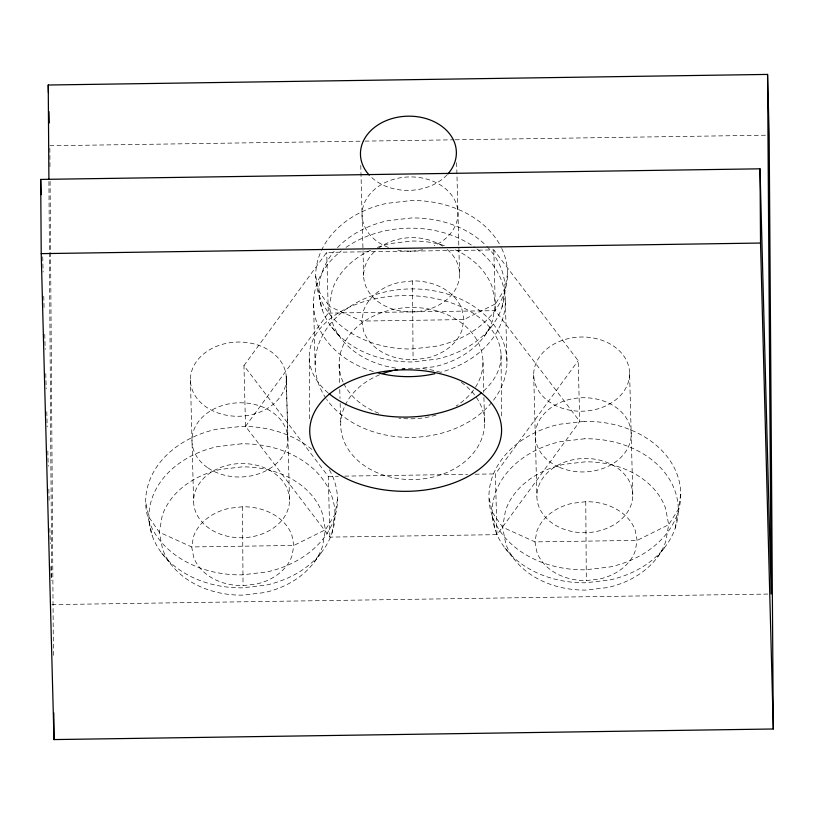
<?xml version="1.0" encoding="UTF-8"?>
<svg xmlns="http://www.w3.org/2000/svg" width="814" height="814" viewBox="0 0 814 814"><rect width="100%" height="100%" fill="white"/><g stroke="black" fill="none" stroke-linecap="round" stroke-linejoin="round"><path stroke-width="0.61" stroke-dasharray="4.07 3.05" d="M331.959 533.139L334.34 518.487M337.474 499.226L335.002 514.458L325.427 529.782L322.497 546.428A82.845 64.103 -1.5 0 1 264.235 592.612L242.816 595.115A82.845 64.103 -1.5 0 1 162.474 548.778L159.31 532.234L162.24 515.598A82.845 64.103 -1.5 0 1 220.492 469.403L241.921 466.9A82.845 64.103 -1.5 0 1 322.263 513.237L325.427 529.782L293.844 545.441L191.687 546.947L159.31 532.234L148.931 517.195L145.655 502.055M501.994 307.265L504.385 292.613M507.519 273.362L505.036 288.583L495.461 303.917L492.531 320.553A82.845 64.103 -1.5 0 1 434.279 366.748L420.034 368.335M675.233 528.082L677.614 513.431M680.748 494.169L678.276 509.401L668.701 524.735L665.76 541.371A82.845 64.103 -1.5 0 1 607.509 587.566L586.09 590.069A82.845 64.103 -1.5 0 1 505.748 543.721L502.584 527.177L505.514 510.541A82.845 64.103 -1.5 0 1 563.766 464.346L585.195 461.853A82.845 64.103 -1.5 0 1 665.537 508.19L668.701 524.735L637.118 540.394L534.961 541.89L502.584 527.177L492.205 512.138L488.929 496.998M243.946 365.608L326.719 252.371L493.823 249.908L578.154 360.683L579.751 421.428L496.978 534.656L329.874 537.118L245.543 426.343L243.946 365.608L328.286 476.373L329.874 537.118M245.543 426.343L328.317 313.115L326.719 252.371M496.978 534.656L495.39 473.911L578.154 360.683M314.326 562.006L322.782 550.64M484.361 336.141L492.826 324.766M657.6 556.949L666.056 545.584M412.525 280.901L399.348 282.438A50.946 39.428 -1.5 0 0 363.522 310.846L361.721 321.082L363.665 331.257A50.946 39.428 -1.5 0 0 413.074 359.747L426.251 358.211A50.946 39.428 -1.5 0 0 462.077 329.802L463.888 319.576L461.935 309.401A50.946 39.428 -1.5 0 0 412.525 280.901L413.074 359.747M242.491 506.766L229.314 508.302A50.946 39.428 -1.5 0 0 193.488 536.711L191.687 546.947L193.63 557.122A50.946 39.428 -1.5 0 0 243.04 585.622L256.217 584.086A50.946 39.428 -1.5 0 0 292.043 555.677L293.844 545.441L291.9 535.266A50.946 39.428 -1.5 0 0 242.491 506.766L243.04 585.622M585.765 501.719L572.588 503.256A50.946 39.428 -1.5 0 0 536.762 531.664L534.961 541.89L536.904 552.075A50.946 39.428 -1.5 0 0 586.314 580.565L599.491 579.029A50.946 39.428 -1.5 0 0 635.317 550.62L637.118 540.394L635.174 530.209A50.946 39.428 -1.5 0 0 585.765 501.719L586.314 580.565M49.837 145.757L363.746 141.137M365.018 141.117L453.978 139.805M455.25 139.784L766.615 135.205M328.317 313.115L495.421 310.653L579.751 421.428M328.286 476.373L338.41 476.231M344.739 476.129L467.531 474.328M475.132 474.216L495.39 473.911M51.872 604.609L768.64 594.057M331.695 327.136L340.893 338.248M504.924 547.954L514.122 559.065M161.65 553.011L170.859 564.122M492.338 516.157L495.512 530.728M319.098 295.35L322.273 309.91M149.064 521.214L152.238 535.785M315.7 276.18L318.976 291.32L329.344 306.359L332.509 322.914A82.845 64.103 -1.5 0 0 397.608 368.376M629.598 373.392A47.965 37.108 -1.5 0 1 557.895 406.593A47.965 37.108 -1.5 0 1 557.448 342.318A47.965 37.108 -1.5 0 1 629.598 373.392L632.793 494.881A47.965 37.108 -1.5 0 1 561.09 528.082A47.965 37.108 -1.5 0 1 560.643 463.797A47.965 37.108 -1.5 0 1 632.793 494.881M533.699 374.806L536.884 496.296M505.362 300.987L506.959 361.731M493.823 249.908L495.421 310.653M482.987 362.088L483.781 392.46M483.913 397.517L484.584 422.822M456.634 162.708L459.564 274.064M360.765 165.384L363.654 275.478M339.123 364.204L339.652 384.452M339.784 389.509L340.018 398.372M340.15 403.429L340.72 424.949M313.543 303.815L315.14 364.56M286.335 378.449A47.965 37.108 -1.5 0 1 214.621 411.65A47.965 37.108 -1.5 0 1 214.174 347.364A47.965 37.108 -1.5 0 1 286.335 378.449L289.519 499.928A47.965 37.108 -1.5 0 1 217.816 533.129A47.965 37.108 -1.5 0 1 217.369 468.854A47.965 37.108 -1.5 0 1 289.519 499.928M286.162 376.353L287.759 437.098M190.425 379.863L193.61 501.343M42.735 256.837L43.132 272.069M43.773 296.184L44.139 310.144M44.77 334.259L45.167 349.491M45.798 373.606L46.205 388.838M46.805 411.681L47.202 426.912M47.833 451.027L48.24 466.259M48.84 489.102L49.206 503.072M49.868 528.449L50.275 543.681M50.875 566.534L51.241 580.494M501.058 354.935L501.485 416.575M410.266 251.139L410.276 251.801M309.239 357.753L309.666 419.403M49.858 148.301L50 168.64M50.092 181.359L53.419 658.19M48.921 181.563L51.699 580.463M329.355 469.81A95.92 74.227 -1.5 0 1 266.89 571.967L242.084 574.867A95.92 74.227 -1.5 0 1 146.551 511.731A95.92 74.227 -1.5 0 1 216.249 429.304L241.046 426.414A95.92 74.227 -1.5 0 1 312.077 449.572M447.252 249.562A47.965 37.108 -1.5 0 1 445.044 301.027A47.965 37.108 -1.5 0 1 378.541 302.004A47.965 37.108 -1.5 0 1 375.62 250.62M378.398 248.341A47.965 37.108 -1.5 0 1 442.562 246.093M461.304 382.366A71.947 55.667 -1.5 0 1 471.713 455.046A71.947 55.667 -1.5 0 1 379.935 473.819A71.947 55.667 -1.5 0 1 344.76 406.206M345.248 405.138A71.947 55.667 -1.5 0 1 379.629 374.766M408.516 368.345A71.947 55.667 -1.5 0 1 440.394 372.232M343.06 382.031A71.947 55.667 -1.5 0 1 417.012 307.6A71.947 55.667 -1.5 0 1 474.236 389.082M473.545 390.059A71.947 55.667 -1.5 0 1 456.206 406.003M436.009 415.099A71.947 55.667 -1.5 0 1 398.931 418.152M378.724 413.217A71.947 55.667 -1.5 0 1 343.589 383.17M388.461 247.415A47.965 37.108 -1.5 0 1 372.069 191.728A47.965 37.108 -1.5 0 1 446.031 189.153A47.965 37.108 -1.5 0 1 434.208 245.818M422.67 249.695A47.965 37.108 -1.5 0 1 397.853 250.061M325.987 398.331A95.92 74.227 -1.5 0 1 414.692 288.929A95.92 74.227 -1.5 0 1 492.511 401.475A95.92 74.227 -1.5 0 1 326.719 399.399M447.039 174.878A47.965 37.108 -1.5 0 1 370.105 176.017M328.103 392.867A95.92 60.755 -0.4 0 1 340.323 311.833A95.92 60.755 -0.4 0 1 468.762 310.602A95.92 60.755 -0.4 0 1 483.14 391.392M476.902 248.921A95.92 74.227 -1.5 0 1 440.75 372.242M373.229 371.52A95.92 74.227 -1.5 0 1 341.269 250.916M346.062 247.364A95.92 74.227 -1.5 0 1 475.02 247.527M501.739 248.453A95.92 74.227 -1.5 0 1 436.935 346.103L412.128 348.992A95.92 74.227 -1.5 0 1 320.97 251.445M321.469 250.366A95.92 74.227 -1.5 0 1 386.284 203.439L411.09 200.539A95.92 74.227 -1.5 0 1 501.19 247.314M486.813 246.357A93.05 71.998 -1.5 0 1 436.569 359.147L412.505 361.955A93.05 71.998 -1.5 0 1 330.291 325.234A93.05 71.998 -1.5 0 1 334.167 251.343M337.464 247.66A93.05 71.998 -1.5 0 1 387.444 220.767L411.508 217.959A93.05 71.998 -1.5 0 1 485.948 245.472M370.604 250.234A82.845 64.103 -1.5 0 0 332.275 289.723L329.344 306.359L361.721 321.082L463.888 319.576L495.461 303.917L492.297 287.373A82.845 64.103 -1.5 0 0 454.599 249.522M377.36 247.415A82.845 64.103 -1.5 0 1 390.537 243.528L411.955 241.036A82.845 64.103 -1.5 0 1 446.632 246.398M241.463 443.823L217.399 446.632A93.05 71.998 -1.5 0 0 149.796 526.577A93.05 71.998 -1.5 0 0 242.47 587.82L266.534 585.022A93.05 71.998 -1.5 0 0 334.137 505.067A93.05 71.998 -1.5 0 0 241.463 443.823M584.32 421.357L559.513 424.257A95.92 74.227 -1.5 0 0 489.825 506.674A95.92 74.227 -1.5 0 0 585.358 569.81L610.164 566.92A95.92 74.227 -1.5 0 0 679.863 484.493A95.92 74.227 -1.5 0 0 584.32 421.357M584.737 438.766L560.673 441.575A93.05 71.998 -1.5 0 0 493.07 521.53A93.05 71.998 -1.5 0 0 585.744 582.773L609.808 579.965A93.05 71.998 -1.5 0 0 677.411 500.02A93.05 71.998 -1.5 0 0 584.737 438.766M559.493 467.338A47.965 37.108 -1.5 0 0 631.196 434.137A47.965 37.108 -1.5 0 0 559.045 403.052A47.965 37.108 -1.5 0 0 559.493 467.338M208.15 468.05A47.965 37.108 -1.5 0 0 286.894 446.774A47.965 37.108 -1.5 0 0 224.644 404.873A47.965 37.108 -1.5 0 0 208.15 468.05"/><path stroke-width="1.22" d="M48.901 179.019L48.24 85.012L767.561 74.42L769.159 135.165L773.3 728.988L53.989 739.58L41.219 253.642L40.7 179.416L760.011 168.824L771.184 594.016L767.561 74.42M41.219 253.642L760.53 243.05L773.3 728.988M48.24 85.012L48.443 92.603M48.942 111.589L49.237 122.975M40.7 179.416L41.097 194.648M760.011 168.824L760.53 243.05M53.795 712.871L53.989 739.58M383.028 373.463A71.947 55.667 -1.5 0 1 392.46 370.665M394.861 370.126A71.947 55.667 -1.5 0 1 397.293 369.658M402.248 368.905A71.947 55.667 -1.5 0 1 404.751 368.63M369.271 175.142A47.965 37.108 -1.5 0 1 376.343 126.028A47.965 37.108 -1.5 0 1 440.099 125.091A47.965 37.108 -1.5 0 1 447.853 173.993M481.257 392.999A95.92 60.755 -0.4 0 1 329.06 393.661M434.778 373.738A95.92 74.227 -1.5 0 1 377.95 372.853M338.97 474.521A95.92 60.755 -0.4 0 0 498.717 444.932A95.92 60.755 -0.4 0 0 379.304 372.263A95.92 60.755 -0.4 0 0 338.97 474.521"/></g></svg>
